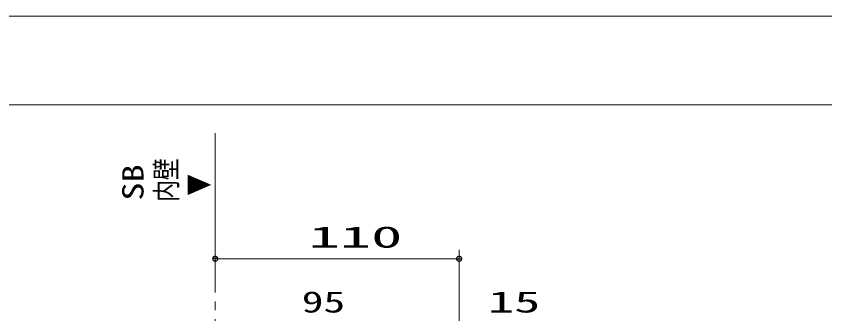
# Model space of a CAD drawing. Units: millimetres on the paper. Extents: x -305 to 305, y -152 to 152.
# Drawn here: x -87.6 to 3.6, y 114.9 to 148.5 of the extents above; entities that cross this region are included whole.
import ezdxf
from ezdxf.enums import TextEntityAlignment as Align

# ---------------------------------------------------------------- set-up
doc = ezdxf.new("R2010")
doc.units = ezdxf.units.MM
doc.linetypes.add('LONG_CHAIN', pattern=[21, 18, -1, 1, -1])
for name, color, linetype, lineweight in [('0-2_0', 7, 'Continuous', 9), ('0-3_S3', 7, 'Continuous', 9), ('0-6_図面枠', 3, 'Continuous', 9), ('0-7_DEFPOINTS', 7, 'Continuous', 9)]:
    doc.layers.add(name, color=color, linetype=linetype, lineweight=lineweight)
doc.styles.add('ＭＳ ゴシック', font='')
doc.styles.get('ＭＳ ゴシック').set_extended_font_data('MS Gothic')

# ---------------------------------------------------------------- blocks, each defined once
blk = doc.blocks.new('_DOTSMALL')
at = {"layer": '0-2_0'}
for p, q in [((0.0746, 0.1), (-0.0746, 0.1)), ((0.1223, -0.0248), (-0.1223, -0.0248))]:
    blk.add_line(p, q, dxfattribs=at)
for points in [[(0.125, 0), (0.124, 0.0157), (0.1211, 0.0311), (0.1162, 0.046), (0.1095, 0.0602), (0.1011, 0.0735), (0.0911, 0.0856), (0.0797, 0.0963), (0.067, 0.1055), (0.0532, 0.1131), (0.0386, 0.1189), (0.0234, 0.1228), (0.0078, 0.1248), (-0.0078, 0.1248), (-0.0234, 0.1228), (-0.0386, 0.1189), (-0.0532, 0.1131), (-0.067, 0.1055), (-0.0797, 0.0963), (-0.0911, 0.0856), (-0.1011, 0.0735), (-0.1095, 0.0602), (-0.1162, 0.046), (-0.1211, 0.0311), (-0.124, 0.0157), (-0.125, 0), (0, 0)], [(-0.125, 0), (-0.124, -0.0157), (-0.1211, -0.0311), (-0.1162, -0.046), (-0.1095, -0.0602), (-0.1011, -0.0735), (-0.0911, -0.0856), (-0.0797, -0.0963), (-0.067, -0.1055), (-0.0532, -0.1131), (-0.0386, -0.1189), (-0.0234, -0.1228), (-0.0078, -0.1248), (0.0078, -0.1248), (0.0234, -0.1228), (0.0386, -0.1189), (0.0532, -0.1131), (0.067, -0.1055), (0.0797, -0.0963), (0.0911, -0.0856), (0.1011, -0.0735), (0.1095, -0.0602), (0.1162, -0.046), (0.1211, -0.0311), (0.124, -0.0157), (0.125, 0), (0, 0)]]:
    blk.add_lwpolyline(points, close=True, dxfattribs=at)

msp = doc.modelspace()

# ---------------------------------------------------------------- linework, layer by layer
at = {"layer": '0-3_S3', "linetype": 'LONG_CHAIN'}
msp.add_line((-65.169, 135.282), (-65.169, -43.337), dxfattribs=at)
at = {"layer": '0-3_S3'}
for p, q in [((-65.169, 121.46), (-65.169, 120.095)), ((-37.669, 94.486), (-37.669, 122.095)), ((-37.669, 121.095), (-65.169, 121.095))]:
    msp.add_line(p, q, dxfattribs=at)
at = {"layer": '0-6_図面枠'}
msp.add_lwpolyline([(-291.017, -138.498), (108.983, -138.498), (108.983, 138.502), (-291.017, 138.502)], close=True, dxfattribs=at)
at = {"layer": '0-7_DEFPOINTS'}
msp.add_line((118.983, 148.502), (-301.017, 148.502), dxfattribs=at)

# ---------------------------------------------------------------- block references
at = {"layer": '0-3_S3', "xscale": 2.32, "yscale": 2.32, "rotation": 180}
msp.add_blockref('_DOTSMALL', (-65.169, 121.095), dxfattribs=at)
at = {"layer": '0-3_S3', "xscale": 2.32, "yscale": 2.32}
msp.add_blockref('_DOTSMALL', (-37.669, 121.095), dxfattribs=at)

# ---------------------------------------------------------------- texts
at = {"layer": '0-3_S3', "style": 'ＭＳ ゴシック'}
for s, width, p in [('内壁', 0.75, (-68.759, 127.529)), ('SB', 1.25, (-72.534, 127.668)), ('▼', 0.75, (-65.113, 128.215))]:
    msp.add_text(s, height=2.405, rotation=90, dxfattribs=dict(at, width=width)).set_placement(p, align=Align.BOTTOM_LEFT)
for s, width, p in [('110', 2.15, (-54.627, 121.632)), ('95', 1.5, (-55.423, 114.304)), ('15', 1.8, (-34.404, 114.304))]:
    msp.add_text(s, height=2.405, dxfattribs=dict(at, width=width)).set_placement(p, align=Align.BOTTOM_LEFT)

doc.saveas('drawing.dxf')
